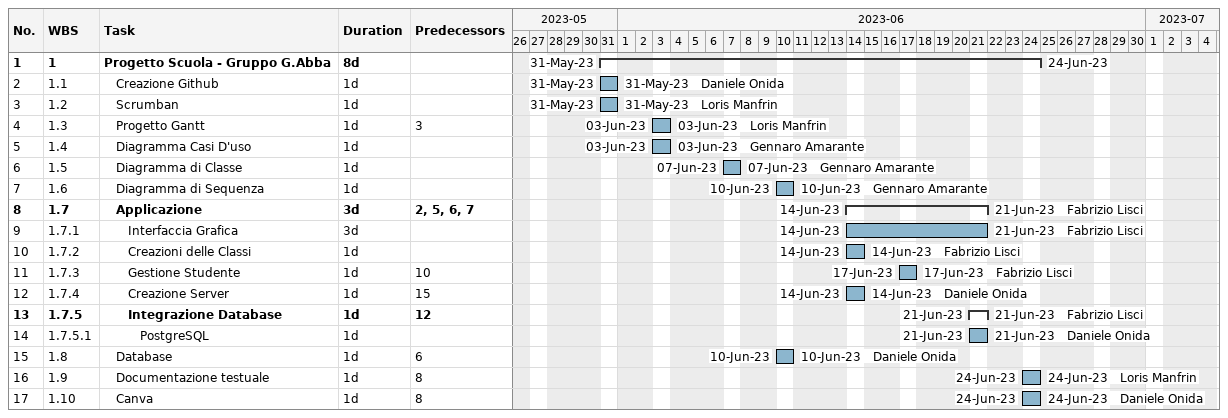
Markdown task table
| ID | WBS | Task | Duration | Start | Finish | Predecessors | Resources |
|---|---|---|---|---|---|---|---|
| 1 | 1 | **Progetto Scuola - Gruppo G.Abba** | 8d | 2023-05-31 | 2023-06-24 |  |  |
| 2 | 1.1 | Creazione Github | 1d | 2023-05-31 | 2023-05-31 |  | Daniele Onida |
| 3 | 1.2 | Scrumban | 1d | 2023-05-31 | 2023-05-31 |  | Loris Manfrin |
| 4 | 1.3 | Progetto Gantt | 1d | 2023-06-03 | 2023-06-03 | 3 | Loris Manfrin |
| 5 | 1.4 | Diagramma Casi D'uso | 1d | 2023-06-03 | 2023-06-03 |  | Gennaro Amarante |
| 6 | 1.5 | Diagramma di Classe | 1d | 2023-06-07 | 2023-06-07 |  | Gennaro Amarante |
| 7 | 1.6 | Diagramma di Sequenza | 1d | 2023-06-10 | 2023-06-10 |  | Gennaro Amarante |
| 8 | 1.7 | **Applicazione** | 3d | 2023-06-14 | 2023-06-21 | 2, 5, 6, 7 | Fabrizio Lisci |
| 9 | 1.7.1 | Interfaccia Grafica | 3d | 2023-06-14 | 2023-06-21 |  | Fabrizio Lisci |
| 10 | 1.7.2 | Creazioni delle Classi | 1d | 2023-06-14 | 2023-06-14 |  | Fabrizio Lisci |
| 11 | 1.7.3 | Gestione Studente | 1d | 2023-06-17 | 2023-06-17 | 10 | Fabrizio Lisci |
| 12 | 1.7.4 | Creazione Server | 1d | 2023-06-14 | 2023-06-14 | 15 | Daniele Onida |
| 13 | 1.7.5 | **Integrazione Database** | 1d | 2023-06-21 | 2023-06-21 | 12 | Fabrizio Lisci |
| 14 | 1.7.5.1 | PostgreSQL | 1d | 2023-06-21 | 2023-06-21 |  | Daniele Onida |
| 15 | 1.8 | Database | 1d | 2023-06-10 | 2023-06-10 | 6 | Daniele Onida |
| 16 | 1.9 | Documentazione testuale | 1d | 2023-06-24 | 2023-06-24 | 8 | Loris Manfrin |
| 17 | 1.10 | Canva | 1d | 2023-06-24 | 2023-06-24 | 8 | Daniele Onida |
